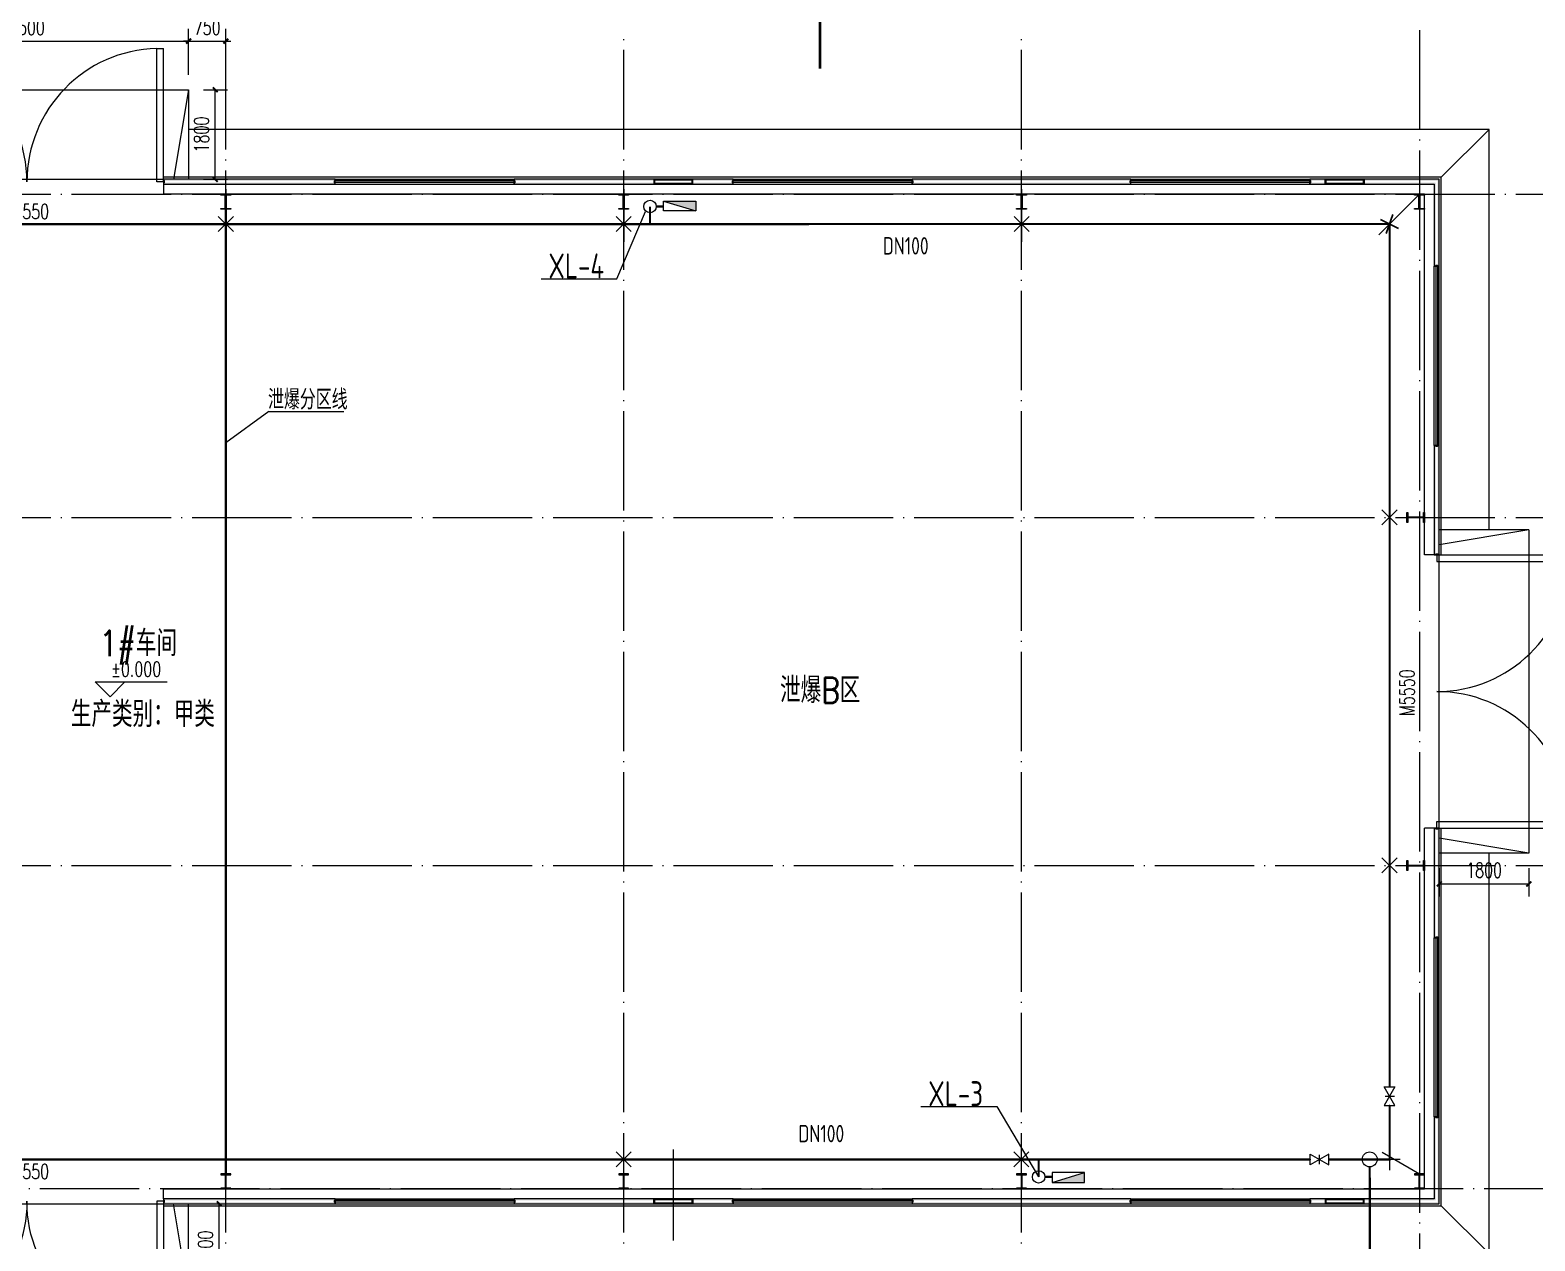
# Model space of a CAD drawing. Extents: x 4579863 to 4663963, y -547270 to -273670.
# Drawn here: x 4618488 to 4648746, y -396051 to -371704 of the extents above; entities that cross this region are included whole.
import ezdxf

# ---------------------------------------------------------------- set-up
doc = ezdxf.new("R2010")
doc.units = 0
doc.header["$LTSCALE"] = 1000
doc.header["$MEASUREMENT"] = 0
doc.linetypes.add('DASH', pattern=[0.35, 0.25, -0.1])
doc.linetypes.add('DOTE', pattern=[2.42, 2, -0.2, 0.02, -0.2])
doc.layers.get('0').update_dxf_attribs({"linetype": 'CONTINUOUS'})
doc.layers.get('Defpoints').update_dxf_attribs({"linetype": 'CONTINUOUS'})
doc.layers.add('_0', color=7, linetype='CONTINUOUS', lineweight=25)
for name, color, linetype in [('DIM_ELEV', 3, 'CONTINUOUS'), ('DIM_SYMB', 3, 'CONTINUOUS'), ('DOTE', 252, 'CONTINUOUS'), ('EQUIP_消火栓', 7, 'CONTINUOUS'), ('PIPE-消防', 1, 'CONTINUOUS'), ('Prof', 2, 'CONTINUOUS'), ('PUB_DIM', 3, 'CONTINUOUS'), ('PUB_STRM', 4, 'CONTINUOUS'), ('PUB_TEXT', 7, 'CONTINUOUS'), ('PUB_WALL', 9, 'CONTINUOUS'), ('STAIR', 5, 'CONTINUOUS'), ('VALVE_消防', 7, 'CONTINUOUS'), ('WALL-MOVE', 6, 'CONTINUOUS'), ('WINDOW', 4, 'CONTINUOUS'), ('WINDOW_TEXT', 7, 'CONTINUOUS'), ('外轮廓', 8, 'CONTINUOUS')]:
    doc.layers.add(name, color=color, linetype=linetype)
doc.styles.add('_HZTXT', font='txt.shx', dxfattribs={"width": 0.8, "bigfont": 'HZTXT.shx'})
doc.styles.add('_TCH_DIM', font='SIMPLEX', dxfattribs={"bigfont": 'GBCBIG'})
doc.styles.add('_TCH_DIM_T3', font='SIMPLEX', dxfattribs={"width": 0.705882, "bigfont": 'GBCBIG'})
doc.styles.add('_TCH_WINDOW', font='SIMPLEX', dxfattribs={"height": 3.5, "bigfont": 'GBCBIG'})
doc.styles.add('sceie', font='SCEIE', dxfattribs={"width": 0.75, "bigfont": 'SCEIC'})
doc.styles.add('TG_LINETYPE', font='SIMPLEX', dxfattribs={"width": 0.8, "height": 3, "bigfont": 'HZTXT'})
doc.linetypes.add('TG_X', pattern='A,2,-0.3,["X",TG_LINETYPE,S=0.1,R=0,X=-0.23,Y=-0.15],0', length=2.3)
doc.dimstyles.new('_TCH_ARCH&&100', dxfattribs={"dimtxt": 297.5, "dimasz": 100, "dimexe": 250, "dimexo": 300, "dimgap": 126.25, "dimtad": 1, "dimdec": 0, "dimzin": 0, "dimdsep": 46, "dimtxsty": '_TCH_DIM_T3', "dimblk": 'ARCHTICK', "dimcen": 0.09, "dimclrt": 7, "dimazin": 2, "dimtfac": 1, "dimtdec": 0, "dimtix": 1, "dimtmove": 2, "dimatfit": 3, "dimfxl": 0, "dimtolj": 1, "dimtzin": 0, "dimarcsym": 0})

# ---------------------------------------------------------------- blocks, each defined once
blk = doc.blocks.new('_ArchTick')
at = {"color": 0, "linetype": 'ByBlock', "const_width": 0.4}
blk.add_lwpolyline([(-0.5, -0.5), (0.5, 0.5)], dxfattribs=at)
blk = doc.blocks.new('*D25')
at = {"layer": 'Defpoints', "color": 0}
for p in [(4646824, -388254), (4648624, -388254), (4648624, -388873)]:
    blk.add_point(p, dxfattribs=at)
at = {"layer": 'PUB_DIM', "color": 0, "lineweight": -2}
for p, q in [((4646824, -388554), (4646824, -389123)), ((4648624, -388554), (4648624, -389123)), ((4646824, -388873), (4648624, -388873))]:
    blk.add_line(p, q, dxfattribs=at)
at = {"layer": 'PUB_DIM', "color": 0, "lineweight": -2, "xscale": 100, "yscale": 100, "zscale": 100, "rotation": 180}
blk.add_blockref('_ArchTick', (4646824, -388873), dxfattribs=at)
at = {"layer": 'PUB_DIM', "color": 0, "lineweight": -2, "xscale": 100, "yscale": 100, "zscale": 100}
blk.add_blockref('_ArchTick', (4648624, -388873), dxfattribs=at)
at = {"layer": 'PUB_DIM', "color": 7, "insert": (4647724, -388598), "char_height": 297.5, "attachment_point": 5, "style": '_TCH_DIM_T3'}
blk.add_mtext('\\A1;1800', dxfattribs=at)
blk = doc.blocks.new('*D28')
at = {"layer": 'Defpoints', "color": 0}
for p in [(4621674, -395304), (4622291, -395304), (4621674, -397104)]:
    blk.add_point(p, dxfattribs=at)
at = {"layer": 'PUB_DIM', "color": 0, "lineweight": -2}
for p, q in [((4621974, -395304), (4622541, -395304)), ((4622291, -397104), (4622291, -395304)), ((4621974, -397104), (4622541, -397104))]:
    blk.add_line(p, q, dxfattribs=at)
at = {"layer": 'PUB_DIM', "color": 0, "lineweight": -2, "xscale": 100, "yscale": 100, "zscale": 100}
for p, rotation in [((4622291, -395304), 90), ((4622291, -397104), 270)]:
    blk.add_blockref('_ArchTick', p, dxfattribs=dict(at, rotation=rotation))
at = {"layer": 'PUB_DIM', "color": 7, "insert": (4622016, -396204), "char_height": 297.5, "attachment_point": 5, "rotation": 90, "style": '_TCH_DIM_T3'}
blk.add_mtext('\\A1;1800', dxfattribs=at)
blk = doc.blocks.new('*D30')
at = {"layer": 'Defpoints', "color": 0}
for p in [(4621674, -371926), (4615174, -372904), (4621674, -372904)]:
    blk.add_point(p, dxfattribs=at)
at = {"layer": 'PUB_DIM', "color": 0, "lineweight": -2}
for p, q in [((4615174, -372604), (4615174, -371676)), ((4621674, -372604), (4621674, -371676)), ((4615174, -371926), (4621674, -371926))]:
    blk.add_line(p, q, dxfattribs=at)
at = {"layer": 'PUB_DIM', "color": 0, "lineweight": -2, "xscale": 100, "yscale": 100, "zscale": 100, "rotation": 180}
blk.add_blockref('_ArchTick', (4615174, -371926), dxfattribs=at)
at = {"layer": 'PUB_DIM', "color": 0, "lineweight": -2, "xscale": 100, "yscale": 100, "zscale": 100}
blk.add_blockref('_ArchTick', (4621674, -371926), dxfattribs=at)
at = {"layer": 'PUB_DIM', "color": 7, "insert": (4618424, -371651), "char_height": 297.5, "attachment_point": 5, "style": '_TCH_DIM_T3'}
blk.add_mtext('\\A1;6500', dxfattribs=at)
blk = doc.blocks.new('*D31')
at = {"layer": 'Defpoints', "color": 0}
for p in [(4622424, -371926), (4621674, -372904), (4622424, -372904)]:
    blk.add_point(p, dxfattribs=at)
at = {"layer": 'PUB_DIM', "color": 0, "lineweight": -2}
for p, q in [((4621674, -372604), (4621674, -371676)), ((4622424, -372604), (4622424, -371676)), ((4621674, -371926), (4621574, -371926)), ((4621674, -371926), (4622424, -371926)), ((4622424, -371926), (4622524, -371926))]:
    blk.add_line(p, q, dxfattribs=at)
at = {"layer": 'PUB_DIM', "color": 0, "lineweight": -2, "xscale": 100, "yscale": 100, "zscale": 100}
blk.add_blockref('_ArchTick', (4621674, -371926), dxfattribs=at)
at = {"layer": 'PUB_DIM', "color": 0, "lineweight": -2, "xscale": 100, "yscale": 100, "zscale": 100, "rotation": 180}
blk.add_blockref('_ArchTick', (4622424, -371926), dxfattribs=at)
at = {"layer": 'PUB_DIM', "color": 7, "insert": (4622049, -371651), "char_height": 297.5, "attachment_point": 5, "style": '_TCH_DIM_T3'}
blk.add_mtext('\\A1;750', dxfattribs=at)
blk = doc.blocks.new('*D32')
at = {"layer": 'Defpoints', "color": 0}
for p in [(4621674, -372904), (4622210, -372904), (4621674, -374704)]:
    blk.add_point(p, dxfattribs=at)
at = {"layer": 'PUB_DIM', "color": 0, "lineweight": -2}
for p, q in [((4621974, -372904), (4622460, -372904)), ((4622210, -374704), (4622210, -372904)), ((4621974, -374704), (4622460, -374704))]:
    blk.add_line(p, q, dxfattribs=at)
at = {"layer": 'PUB_DIM', "color": 0, "lineweight": -2, "xscale": 100, "yscale": 100, "zscale": 100}
for p, rotation in [((4622210, -372904), 90), ((4622210, -374704), 270)]:
    blk.add_blockref('_ArchTick', p, dxfattribs=dict(at, rotation=rotation))
at = {"layer": 'PUB_DIM', "color": 7, "insert": (4621935, -373804), "char_height": 297.5, "attachment_point": 5, "rotation": 90, "style": '_TCH_DIM_T3'}
blk.add_mtext('\\A1;1800', dxfattribs=at)
blk = doc.blocks.new('*D94')
at = {"layer": 'Defpoints', "color": 0}
for p in [(4646824, -370004), (4646424, -371704), (4646824, -371704)]:
    blk.add_point(p, dxfattribs=at)
at = {"layer": 'PUB_DIM', "color": 0, "lineweight": -2}
for p, q in [((4646424, -371404), (4646424, -369754)), ((4646824, -371404), (4646824, -369754)), ((4646424, -370004), (4646824, -370004))]:
    blk.add_line(p, q, dxfattribs=at)
at = {"layer": 'PUB_DIM', "color": 0, "lineweight": -2, "xscale": 100, "yscale": 100, "zscale": 100, "rotation": 180}
blk.add_blockref('_ArchTick', (4646424, -370004), dxfattribs=at)
at = {"layer": 'PUB_DIM', "color": 0, "lineweight": -2, "xscale": 100, "yscale": 100, "zscale": 100}
blk.add_blockref('_ArchTick', (4646824, -370004), dxfattribs=at)
at = {"layer": 'PUB_DIM', "color": 7, "insert": (4647194, -369729), "char_height": 297.5, "attachment_point": 5, "style": '_TCH_DIM_T3'}
blk.add_mtext('\\A1;400', dxfattribs=at)
blk = doc.blocks.new('$DorLib2D$00000002')
for p, q in [((-0.5, 0), (-0.5, 0.4875)), ((-0.475, 0.4875), (-0.5, 0.4875)), ((-0.475, 0), (-0.475, 0.4875)), ((0.475, 0), (0.475, 0.4875)), ((0.475, 0.4875), (0.5, 0.4875)), ((0.5, 0), (0.5, 0.4875)), ((-0.5, 0), (-0.475, 0)), ((0.5, 0), (0.475, 0))]:
    blk.add_line(p, q)
at = {"lineweight": 13}
for centre, start, end in [((-0.4875, 0), 0, 88.5307), ((0.4875, 0), 91.4693, 180)]:
    blk.add_arc(centre, 0.4875, start, end, dxfattribs=at)
blk = doc.blocks.new('$TCHSYS$WIN2D')
for p, q in [((-0.5, 0.5), (0.5, 0.5)), ((-0.5, 0.5), (-0.5, -0.5)), ((0.5, 0.5), (0.5, -0.5)), ((0.5, 0.1667), (-0.5, 0.1667)), ((0.5, -0.1667), (-0.5, -0.1667)), ((-0.5, -0.5), (0.5, -0.5))]:
    blk.add_line(p, q)
blk = doc.blocks.new('$TwtSys$00000434')
for p, q in [((-0.5, 0.5), (-0.5, -0.5)), ((-0.5, -0.5), (0.5, 0.5)), ((0.5, 0.5), (-0.5, 0.5)), ((0.5, -0.5), (0.5, 0.5)), ((-0.5, -0.5), (0.5, -0.5))]:
    blk.add_line(p, q)
blk.add_solid([(0.5, -0.5), (0.5, 0.5), (-0.5, -0.5)])
blk = doc.blocks.new('$VALVE$00000296')
for points in [[(-125, 72), (-125, -72), (125, 72), (125, -72), (-125, 72)], [(0, 60), (0, -64)]]:
    blk.add_lwpolyline(points)
for p in [(-125, 0), (125, 0)]:
    blk.add_point(p)

msp = doc.modelspace()

# ---------------------------------------------------------------- hatches: boundary and pattern name
at = {"layer": 'Prof', "linetype": 'ByBlock'}
for points in [[(4622433.7, -375287.8), (4622523.7, -375287.8), (4622523.7, -375303.8), (4622323.7, -375303.8), (4622323.7, -375287.8), (4622413.7, -375287.8), (4622413.7, -375019.8), (4622323.7, -375019.8), (4622323.7, -375003.8), (4622523.7, -375003.8), (4622523.7, -375019.8), (4622433.7, -375019.8)], [(4630433.7, -375287.8), (4630523.7, -375287.8), (4630523.7, -375303.8), (4630323.7, -375303.8), (4630323.7, -375287.8), (4630413.7, -375287.8), (4630413.7, -375019.8), (4630323.7, -375019.8), (4630323.7, -375003.8), (4630523.7, -375003.8), (4630523.7, -375019.8), (4630433.7, -375019.8)], [(4638433.7, -375287.8), (4638523.7, -375287.8), (4638523.7, -375303.8), (4638323.7, -375303.8), (4638323.7, -375287.8), (4638413.7, -375287.8), (4638413.7, -375019.8), (4638323.7, -375019.8), (4638323.7, -375003.8), (4638523.7, -375003.8), (4638523.7, -375019.8), (4638433.7, -375019.8)], [(4646433.7, -375287.8), (4646523.7, -375287.8), (4646523.7, -375303.8), (4646323.7, -375303.8), (4646323.7, -375287.8), (4646413.7, -375287.8), (4646413.7, -375019.8), (4646323.7, -375019.8), (4646323.7, -375003.8), (4646523.7, -375003.8), (4646523.7, -375019.8), (4646433.7, -375019.8)], [(4646507.7, -381493.8), (4646507.7, -381403.8), (4646523.7, -381403.8), (4646523.7, -381603.8), (4646507.7, -381603.8), (4646507.7, -381513.8), (4646189.7, -381513.8), (4646189.7, -381603.8), (4646173.7, -381603.8), (4646173.7, -381403.8), (4646189.7, -381403.8), (4646189.7, -381493.8)], [(4646507.7, -388493.8), (4646507.7, -388403.8), (4646523.7, -388403.8), (4646523.7, -388603.8), (4646507.7, -388603.8), (4646507.7, -388513.8), (4646189.7, -388513.8), (4646189.7, -388603.8), (4646173.7, -388603.8), (4646173.7, -388403.8), (4646189.7, -388403.8), (4646189.7, -388493.8)], [(4622433.7, -394719.8), (4622523.7, -394719.8), (4622523.7, -394703.8), (4622323.7, -394703.8), (4622323.7, -394719.8), (4622413.7, -394719.8), (4622413.7, -394987.8), (4622323.7, -394987.8), (4622323.7, -395003.8), (4622523.7, -395003.8), (4622523.7, -394987.8), (4622433.7, -394987.8)], [(4630433.7, -394719.8), (4630523.7, -394719.8), (4630523.7, -394703.8), (4630323.7, -394703.8), (4630323.7, -394719.8), (4630413.7, -394719.8), (4630413.7, -394987.8), (4630323.7, -394987.8), (4630323.7, -395003.8), (4630523.7, -395003.8), (4630523.7, -394987.8), (4630433.7, -394987.8)], [(4638433.7, -394719.8), (4638523.7, -394719.8), (4638523.7, -394703.8), (4638323.7, -394703.8), (4638323.7, -394719.8), (4638413.7, -394719.8), (4638413.7, -394987.8), (4638323.7, -394987.8), (4638323.7, -395003.8), (4638523.7, -395003.8), (4638523.7, -394987.8), (4638433.7, -394987.8)], [(4646433.7, -394719.8), (4646523.7, -394719.8), (4646523.7, -394703.8), (4646323.7, -394703.8), (4646323.7, -394719.8), (4646413.7, -394719.8), (4646413.7, -394987.8), (4646323.7, -394987.8), (4646323.7, -395003.8), (4646523.7, -395003.8), (4646523.7, -394987.8), (4646433.7, -394987.8)]]:
    msp.add_hatch(color=256, dxfattribs=at).paths.add_polyline_path(points)
at = {"layer": 'PUB_WALL'}
for points in [[(4624623.7, -374703.8), (4621173.7, -374703.8), (4621203.7, -374733.8), (4624593.7, -374733.8)], [(4621173.7, -374703.8), (4621173.7, -374803.8), (4621203.7, -374773.8), (4621203.7, -374733.8)], [(4621173.7, -374803.8), (4624623.7, -374803.8), (4624593.7, -374773.8), (4621203.7, -374773.8)], [(4624623.7, -374803.8), (4624623.7, -374703.8), (4624593.7, -374733.8), (4624593.7, -374773.8)], [(4632623.7, -374703.8), (4628223.7, -374703.8), (4628253.7, -374733.8), (4632593.7, -374733.8)], [(4628223.7, -374703.8), (4628223.7, -374803.8), (4628253.7, -374773.8), (4628253.7, -374733.8)], [(4628223.7, -374803.8), (4632623.7, -374803.8), (4632593.7, -374773.8), (4628253.7, -374773.8)], [(4632623.7, -374803.8), (4632623.7, -374703.8), (4632593.7, -374733.8), (4632593.7, -374773.8)], [(4640623.7, -374703.8), (4636223.7, -374703.8), (4636253.7, -374733.8), (4640593.7, -374733.8)], [(4636223.7, -374703.8), (4636223.7, -374803.8), (4636253.7, -374773.8), (4636253.7, -374733.8)], [(4636223.7, -374803.8), (4640623.7, -374803.8), (4640593.7, -374773.8), (4636253.7, -374773.8)], [(4640623.7, -374803.8), (4640623.7, -374703.8), (4640593.7, -374733.8), (4640593.7, -374773.8)], [(4646823.7, -374703.8), (4644223.7, -374703.8), (4644253.7, -374733.8), (4646793.7, -374733.8)], [(4644223.7, -374703.8), (4644223.7, -374803.8), (4644253.7, -374773.8), (4644253.7, -374733.8)], [(4644223.7, -374803.8), (4646723.7, -374803.8), (4646753.7, -374773.8), (4644253.7, -374773.8)], [(4646723.7, -374803.8), (4646723.7, -376453.8), (4646753.7, -376423.8), (4646753.7, -374773.8)], [(4646823.7, -376453.8), (4646823.7, -374703.8), (4646793.7, -374733.8), (4646793.7, -376423.8)], [(4646723.7, -376453.8), (4646823.7, -376453.8), (4646793.7, -376423.8), (4646753.7, -376423.8)], [(4646823.7, -380053.8), (4646723.7, -380053.8), (4646753.7, -380083.8), (4646793.7, -380083.8)], [(4646723.7, -380053.8), (4646723.7, -382253.8), (4646753.7, -382223.8), (4646753.7, -380083.8)], [(4646823.7, -382253.8), (4646823.7, -380053.8), (4646793.7, -380083.8), (4646793.7, -382223.8)], [(4646723.7, -382253.8), (4646823.7, -382253.8), (4646793.7, -382223.8), (4646753.7, -382223.8)], [(4646823.7, -387753.8), (4646723.7, -387753.8), (4646753.7, -387783.8), (4646793.7, -387783.8)], [(4646723.7, -387753.8), (4646723.7, -389953.8), (4646753.7, -389923.8), (4646753.7, -387783.8)], [(4646823.7, -389953.8), (4646823.7, -387753.8), (4646793.7, -387783.8), (4646793.7, -389923.8)], [(4646723.7, -389953.8), (4646823.7, -389953.8), (4646793.7, -389923.8), (4646753.7, -389923.8)], [(4646823.7, -393553.8), (4646723.7, -393553.8), (4646753.7, -393583.8), (4646793.7, -393583.8)], [(4646723.7, -393553.8), (4646723.7, -395203.8), (4646753.7, -395233.8), (4646753.7, -393583.8)], [(4646823.7, -395303.8), (4646823.7, -393553.8), (4646793.7, -393583.8), (4646793.7, -395273.8)], [(4624623.7, -395203.8), (4621173.7, -395203.8), (4621203.7, -395233.8), (4624593.7, -395233.8)], [(4621173.7, -395203.8), (4621173.7, -395303.8), (4621203.7, -395273.8), (4621203.7, -395233.8)], [(4621173.7, -395303.8), (4624623.7, -395303.8), (4624593.7, -395273.8), (4621203.7, -395273.8)], [(4624623.7, -395303.8), (4624623.7, -395203.8), (4624593.7, -395233.8), (4624593.7, -395273.8)], [(4632623.7, -395203.8), (4628223.7, -395203.8), (4628253.7, -395233.8), (4632593.7, -395233.8)], [(4628223.7, -395203.8), (4628223.7, -395303.8), (4628253.7, -395273.8), (4628253.7, -395233.8)], [(4628223.7, -395303.8), (4632623.7, -395303.8), (4632593.7, -395273.8), (4628253.7, -395273.8)], [(4632623.7, -395303.8), (4632623.7, -395203.8), (4632593.7, -395233.8), (4632593.7, -395273.8)], [(4640623.7, -395203.8), (4636223.7, -395203.8), (4636253.7, -395233.8), (4640593.7, -395233.8)], [(4636223.7, -395203.8), (4636223.7, -395303.8), (4636253.7, -395273.8), (4636253.7, -395233.8)], [(4636223.7, -395303.8), (4640623.7, -395303.8), (4640593.7, -395273.8), (4636253.7, -395273.8)], [(4640623.7, -395303.8), (4640623.7, -395203.8), (4640593.7, -395233.8), (4640593.7, -395273.8)], [(4646723.7, -395203.8), (4644223.7, -395203.8), (4644253.7, -395233.8), (4646753.7, -395233.8)], [(4644223.7, -395203.8), (4644223.7, -395303.8), (4644253.7, -395273.8), (4644253.7, -395233.8)], [(4644223.7, -395303.8), (4646823.7, -395303.8), (4646793.7, -395273.8), (4644253.7, -395273.8)]]:
    msp.add_hatch(color=256, dxfattribs=at).paths.add_polyline_path(points)

# ---------------------------------------------------------------- linework, layer by layer
for p, q in [((4622423.7, -374905.1), (4622423.7, -375961.5)), ((4630423.7, -374904.2), (4630423.7, -375960.6)), ((4638423.7, -374903.3), (4638423.7, -375959.7)), ((4622574.9, -375453.8), (4622272.4, -375756.4)), ((4622574.9, -375756.4), (4622272.4, -375453.8)), ((4630574.9, -375452.9), (4630272.4, -375755.5)), ((4630574.9, -375755.5), (4630272.4, -375452.9)), ((4638574.9, -375452), (4638272.4, -375754.5)), ((4638574.9, -375754.5), (4638272.4, -375452)), ((4645973.5, -381349.7), (4645670.9, -381652.2)), ((4645973.5, -381652.2), (4645670.9, -381349.7)), ((4645973.5, -388349.7), (4645670.9, -388652.2)), ((4645973.5, -388652.2), (4645670.9, -388349.7)), ((4630572.1, -394257.7), (4630269.6, -394560.2)), ((4630572.1, -394560.2), (4630269.6, -394257.7)), ((4638572.1, -394257.7), (4638269.6, -394560.2)), ((4638572.1, -394560.2), (4638269.6, -394257.7)), ((4645825, -394197.8), (4645825, -394625.7)), ((4646038.9, -394411.8), (4645611.1, -394411.8)), ((4645677.4, -394264.2), (4646423.7, -394703.8))]:
    msp.add_line(p, q)
at = {"lineweight": 30}
for p, q in [((4646423.7, -375003.8), (4645608.2, -375819.2)), ((4645758, -375796), (4645890.1, -375409.6)), ((4646005.3, -375690.4), (4645642.8, -375515.2))]:
    msp.add_line(p, q, dxfattribs=at)
at = {"color": 0}
for points in [[(4631031.2, -374803.8), (4631816.2, -374803.8), (4631816.2, -374703.8), (4631031.2, -374703.8), (4631031.2, -374803.8)], [(4645316.2, -374803.8), (4644531.2, -374803.8), (4644531.2, -374703.8), (4645316.2, -374703.8), (4645316.2, -374803.8)], [(4631031.2, -395203.8), (4631816.2, -395203.8), (4631816.2, -395303.8), (4631031.2, -395303.8), (4631031.2, -395203.8)], [(4645316.2, -395203.8), (4644531.2, -395203.8), (4644531.2, -395303.8), (4645316.2, -395303.8), (4645316.2, -395203.8)]]:
    msp.add_lwpolyline(points, dxfattribs=at)
at = {"color": 0, "const_width": 30}
for points in [[(4631046.2, -374788.8), (4631801.2, -374788.8), (4631801.2, -374718.8), (4631046.2, -374718.8)], [(4645301.2, -374788.8), (4644546.2, -374788.8), (4644546.2, -374718.8), (4645301.2, -374718.8)], [(4631046.2, -395218.8), (4631801.2, -395218.8), (4631801.2, -395288.8), (4631046.2, -395288.8)], [(4645301.2, -395218.8), (4644546.2, -395218.8), (4644546.2, -395288.8), (4645301.2, -395288.8)]]:
    msp.add_lwpolyline(points, close=True, dxfattribs=at)
at = {"layer": '_0', "color": 0}
for p, q in [((4621173.7, -374703.8), (4621173.7, -374663.8)), ((4621173.7, -374803.8), (4621173.7, -375003.8)), ((4646723.7, -382253.8), (4646523.7, -382253.8)), ((4646823.7, -382253.8), (4646863.7, -382253.8)), ((4646723.7, -387753.8), (4646523.7, -387753.8)), ((4646823.7, -387753.8), (4646863.7, -387753.8)), ((4621173.7, -395203.8), (4621173.7, -395003.8)), ((4621173.7, -395303.8), (4621173.7, -395343.8))]:
    msp.add_line(p, q, dxfattribs=at)
for points in [[(4646863.7, -382253.8), (4646863.7, -374663.8), (4621173.7, -374663.8)], [(4646523.7, -382253.8), (4646523.7, -375003.8), (4621173.7, -375003.8)], [(4621173.7, -395003.8), (4646523.7, -395003.8), (4646523.7, -387753.8)], [(4621173.7, -395343.8), (4646863.7, -395343.8), (4646863.7, -387753.8)]]:
    msp.add_lwpolyline(points, dxfattribs=at)
at = {"layer": '_0', "color": 0, "linetype": 'DASH', "const_width": 50}
msp.add_lwpolyline([(4622423.7, -375303.8), (4622423.7, -394703.8)], dxfattribs=at)
at = {"layer": 'DIM_ELEV'}
for p, q in [((4620096.1, -385108.6), (4619796.1, -384808.6)), ((4619796.1, -384808.6), (4621246.1, -384808.6)), ((4620096.1, -385108.6), (4620396.1, -384808.6))]:
    msp.add_line(p, q, dxfattribs=at)
at = {"layer": 'DIM_SYMB', "color": 0, "const_width": 50}
msp.add_lwpolyline([(4634970, -371479.4), (4634370, -371479.4), (4634370, -372479.4)], dxfattribs=at)
at = {"layer": 'DOTE', "linetype": 'DOTE'}
for p, q in [((4622423.7, -398303.8), (4622423.7, -371703.8)), ((4630423.7, -398303.8), (4630423.7, -371703.8)), ((4638423.7, -398303.8), (4638423.7, -371703.8)), ((4646423.7, -371703.8), (4646423.7, -398303.8)), ((4595123.7, -375003.8), (4649723.7, -375003.8)), ((4595123.7, -381503.8), (4649723.7, -381503.8)), ((4595123.7, -388503.8), (4649723.7, -388503.8)), ((4631423.7, -396041.5), (4631423.7, -394213.2)), ((4649723.7, -395003.8), (4595123.7, -395003.8))]:
    msp.add_line(p, q, dxfattribs=at)
at = {"layer": 'PIPE-消防', "linetype": 'TG_X', "const_width": 45}
for points in [[(4630953.6, -375604.1), (4630953.6, -375251.6)], [(4645825, -375602.4), (4598923.7, -375607.8), (4598923.7, -392952.5)], [(4645825, -392952.5), (4645825, -375602.4)], [(4644599.4, -394411.8), (4645825, -394411.8), (4645825, -393327.5)], [(4645826.4, -393487.5), (4645826.4, -393327.5)], [(4600622.9, -394411.8), (4644224.4, -394411.8)], [(4638768, -394411.8), (4638768, -394764.3)], [(4644407.6, -394411.8), (4644416.3, -394411.8)], [(4645424.5, -394561.8), (4645426.2, -398242.9)]]:
    msp.add_lwpolyline(points, dxfattribs=at)
at = {"layer": 'PIPE-消防', "linetype": 'Continuous', "const_width": 45}
for points in [[(4631078.6, -375252.3), (4631224.5, -375252.3)], [(4638893, -394763.6), (4639038.9, -394763.6)]]:
    msp.add_lwpolyline(points, dxfattribs=at)
at = {"layer": 'PIPE-消防'}
msp.add_circle((4645424.5, -394411.8), 150, dxfattribs=at)
at = {"layer": 'Prof', "linetype": 'ByBlock'}
for points in [[(4622323.7, -375003.8), (4622523.7, -375003.8), (4622523.7, -375019.8), (4622433.7, -375019.8), (4622433.7, -375287.8), (4622523.7, -375287.8), (4622523.7, -375303.8), (4622323.7, -375303.8), (4622323.7, -375287.8), (4622413.7, -375287.8), (4622413.7, -375019.8), (4622323.7, -375019.8)], [(4630323.7, -375003.8), (4630523.7, -375003.8), (4630523.7, -375019.8), (4630433.7, -375019.8), (4630433.7, -375287.8), (4630523.7, -375287.8), (4630523.7, -375303.8), (4630323.7, -375303.8), (4630323.7, -375287.8), (4630413.7, -375287.8), (4630413.7, -375019.8), (4630323.7, -375019.8)], [(4638323.7, -375003.8), (4638523.7, -375003.8), (4638523.7, -375019.8), (4638433.7, -375019.8), (4638433.7, -375287.8), (4638523.7, -375287.8), (4638523.7, -375303.8), (4638323.7, -375303.8), (4638323.7, -375287.8), (4638413.7, -375287.8), (4638413.7, -375019.8), (4638323.7, -375019.8)], [(4646323.7, -375003.8), (4646523.7, -375003.8), (4646523.7, -375019.8), (4646433.7, -375019.8), (4646433.7, -375287.8), (4646523.7, -375287.8), (4646523.7, -375303.8), (4646323.7, -375303.8), (4646323.7, -375287.8), (4646413.7, -375287.8), (4646413.7, -375019.8), (4646323.7, -375019.8)], [(4646173.7, -381603.8), (4646173.7, -381403.8), (4646189.7, -381403.8), (4646189.7, -381493.8), (4646507.7, -381493.8), (4646507.7, -381403.8), (4646523.7, -381403.8), (4646523.7, -381603.8), (4646507.7, -381603.8), (4646507.7, -381513.8), (4646189.7, -381513.8), (4646189.7, -381603.8)], [(4646173.7, -388603.8), (4646173.7, -388403.8), (4646189.7, -388403.8), (4646189.7, -388493.8), (4646507.7, -388493.8), (4646507.7, -388403.8), (4646523.7, -388403.8), (4646523.7, -388603.8), (4646507.7, -388603.8), (4646507.7, -388513.8), (4646189.7, -388513.8), (4646189.7, -388603.8)], [(4622323.7, -395003.8), (4622523.7, -395003.8), (4622523.7, -394987.8), (4622433.7, -394987.8), (4622433.7, -394719.8), (4622523.7, -394719.8), (4622523.7, -394703.8), (4622323.7, -394703.8), (4622323.7, -394719.8), (4622413.7, -394719.8), (4622413.7, -394987.8), (4622323.7, -394987.8)], [(4630323.7, -395003.8), (4630523.7, -395003.8), (4630523.7, -394987.8), (4630433.7, -394987.8), (4630433.7, -394719.8), (4630523.7, -394719.8), (4630523.7, -394703.8), (4630323.7, -394703.8), (4630323.7, -394719.8), (4630413.7, -394719.8), (4630413.7, -394987.8), (4630323.7, -394987.8)], [(4638323.7, -395003.8), (4638523.7, -395003.8), (4638523.7, -394987.8), (4638433.7, -394987.8), (4638433.7, -394719.8), (4638523.7, -394719.8), (4638523.7, -394703.8), (4638323.7, -394703.8), (4638323.7, -394719.8), (4638413.7, -394719.8), (4638413.7, -394987.8), (4638323.7, -394987.8)], [(4646323.7, -395003.8), (4646523.7, -395003.8), (4646523.7, -394987.8), (4646433.7, -394987.8), (4646433.7, -394719.8), (4646523.7, -394719.8), (4646523.7, -394703.8), (4646323.7, -394703.8), (4646323.7, -394719.8), (4646413.7, -394719.8), (4646413.7, -394987.8), (4646323.7, -394987.8)]]:
    msp.add_lwpolyline(points, close=True, dxfattribs=at)
at = {"layer": 'PUB_DIM'}
for q in [(4622423.7, -380000.8), (4624793.3, -379370.9)]:
    msp.add_line((4623289.6, -379370.9), q, dxfattribs=at)
at = {"layer": 'PUB_STRM'}
for centre in [(4630953.6, -375251.6), (4638768, -394764.3)]:
    msp.add_circle(centre, 125, dxfattribs=at)
at = {"layer": 'STAIR'}
for p, q in [((4615173.7, -372903.8), (4621673.7, -372903.8)), ((4621673.7, -372903.8), (4621373.7, -374703.8)), ((4621673.7, -372903.8), (4621673.7, -374703.8)), ((4646863.7, -374663.8), (4647823.7, -373703.8)), ((4648623.7, -381753.8), (4646823.7, -382053.8)), ((4648623.7, -381753.8), (4646823.7, -381753.8)), ((4648623.7, -381753.8), (4648623.7, -388253.8)), ((4648623.7, -388253.8), (4646823.7, -387953.8)), ((4648623.7, -388253.8), (4646823.7, -388253.8)), ((4621673.7, -397103.8), (4621373.7, -395303.8)), ((4621673.7, -397103.8), (4621673.7, -395303.8)), ((4646863.7, -395343.8), (4647823.7, -396303.8))]:
    msp.add_line(p, q, dxfattribs=at)
for points in [[(4647823.7, -381753.8), (4647823.7, -373703.8), (4621673.7, -373703.8)], [(4621673.7, -396303.8), (4647823.7, -396303.8), (4647823.7, -388253.8)]]:
    msp.add_lwpolyline(points, dxfattribs=at)
at = {"layer": 'WALL-MOVE'}
for p, q in [((4624623.7, -374703.8), (4621173.7, -374703.8)), ((4621173.7, -374703.8), (4621173.7, -374803.8)), ((4621173.7, -374803.8), (4624623.7, -374803.8)), ((4624623.7, -374803.8), (4624623.7, -374703.8)), ((4632623.7, -374703.8), (4628223.7, -374703.8)), ((4628223.7, -374703.8), (4628223.7, -374803.8)), ((4628223.7, -374803.8), (4632623.7, -374803.8)), ((4632623.7, -374803.8), (4632623.7, -374703.8)), ((4640623.7, -374703.8), (4636223.7, -374703.8)), ((4636223.7, -374703.8), (4636223.7, -374803.8)), ((4636223.7, -374803.8), (4640623.7, -374803.8)), ((4640623.7, -374803.8), (4640623.7, -374703.8)), ((4646823.7, -374703.8), (4644223.7, -374703.8)), ((4644223.7, -374703.8), (4644223.7, -374803.8)), ((4644223.7, -374803.8), (4646723.7, -374803.8)), ((4646723.7, -374803.8), (4646723.7, -376453.8)), ((4646823.7, -376453.8), (4646823.7, -374703.8)), ((4646723.7, -376453.8), (4646823.7, -376453.8)), ((4646823.7, -380053.8), (4646723.7, -380053.8)), ((4646723.7, -380053.8), (4646723.7, -382253.8)), ((4646823.7, -382253.8), (4646823.7, -380053.8)), ((4646723.7, -382253.8), (4646823.7, -382253.8)), ((4646823.7, -387753.8), (4646723.7, -387753.8)), ((4646723.7, -387753.8), (4646723.7, -389953.8)), ((4646823.7, -389953.8), (4646823.7, -387753.8)), ((4646723.7, -389953.8), (4646823.7, -389953.8)), ((4646823.7, -393553.8), (4646723.7, -393553.8)), ((4646723.7, -393553.8), (4646723.7, -395203.8)), ((4646823.7, -395303.8), (4646823.7, -393553.8)), ((4624623.7, -395203.8), (4621173.7, -395203.8)), ((4621173.7, -395203.8), (4621173.7, -395303.8)), ((4621173.7, -395303.8), (4624623.7, -395303.8)), ((4624623.7, -395303.8), (4624623.7, -395203.8)), ((4632623.7, -395203.8), (4628223.7, -395203.8)), ((4628223.7, -395203.8), (4628223.7, -395303.8)), ((4628223.7, -395303.8), (4632623.7, -395303.8)), ((4632623.7, -395303.8), (4632623.7, -395203.8)), ((4640623.7, -395203.8), (4636223.7, -395203.8)), ((4636223.7, -395203.8), (4636223.7, -395303.8)), ((4636223.7, -395303.8), (4640623.7, -395303.8)), ((4640623.7, -395303.8), (4640623.7, -395203.8)), ((4646723.7, -395203.8), (4644223.7, -395203.8)), ((4644223.7, -395203.8), (4644223.7, -395303.8)), ((4644223.7, -395303.8), (4646823.7, -395303.8))]:
    msp.add_line(p, q, dxfattribs=at)
at = {"layer": 'WINDOW'}
for p, q in [((4615673.7, -374703.8), (4621173.7, -374703.8)), ((4646823.7, -387753.8), (4646823.7, -382253.8)), ((4615673.7, -395303.8), (4621173.7, -395303.8))]:
    msp.add_line(p, q, dxfattribs=at)
at = {"layer": '外轮廓'}
for points in [[(4628762.3, -376705.2), (4630289, -376705.2), (4630865.2, -375352.5)], [(4636399.6, -393349.9), (4637926.4, -393349.9), (4638768, -394764.3)]]:
    msp.add_lwpolyline(points, dxfattribs=at)

# ---------------------------------------------------------------- block references
at = {"layer": 'EQUIP_消火栓', "xscale": -650, "yscale": 200, "zscale": 650, "rotation": 180}
msp.add_blockref('$TwtSys$00000434', (4631549.5, -375241.3), dxfattribs=at)
msp.add_blockref('$TwtSys$00000434', (4631549.5, -375241.3), dxfattribs=at)
msp.add_blockref('$TwtSys$00000434', (4631549.5, -375241.3), dxfattribs=at)
msp.add_blockref('$TwtSys$00000434', (4631549.5, -375241.3), dxfattribs=at)
at = {"layer": 'EQUIP_消火栓', "xscale": 650, "yscale": 200, "zscale": 650}
msp.add_blockref('$TwtSys$00000434', (4639363.9, -394774.6), dxfattribs=at)
msp.add_blockref('$TwtSys$00000434', (4639363.9, -394774.6), dxfattribs=at)
msp.add_blockref('$TwtSys$00000434', (4639363.9, -394774.6), dxfattribs=at)
msp.add_blockref('$TwtSys$00000434', (4639363.9, -394774.6), dxfattribs=at)
at = {"layer": 'VALVE_消防', "xscale": 1.5, "yscale": 1.5, "zscale": 1.5}
for p, rotation in [((4645825, -393140), 90), ((4644411.9, -394414.3), 180)]:
    msp.add_blockref('$VALVE$00000296', p, dxfattribs=dict(at, rotation=rotation))
at = {"layer": 'WINDOW'}
ref = msp.add_blockref('$DorLib2D$00000002', (4618423.7, -374753.8), dxfattribs=dict(at, xscale=5500, yscale=5500, zscale=5500))
ref.add_attrib('A', 'M5550', (4617933.7, -375501.4), dxfattribs={"layer": 'WINDOW_TEXT', "height": 297.5, "style": '_TCH_WINDOW', "width": 0.705882})
at = {"layer": 'WINDOW', "xscale": 3600, "zscale": 3600}
for p, yscale in [((4626423.7, -374753.8), -100), ((4634423.7, -374753.8), -100), ((4642423.7, -374753.8), -100), ((4626423.7, -395253.8), 100), ((4634423.7, -395253.8), 100), ((4642423.7, -395253.8), 100)]:
    msp.add_blockref('$TCHSYS$WIN2D', p, dxfattribs=dict(at, yscale=yscale))
at = {"layer": 'WINDOW', "xscale": 3600, "yscale": 100, "zscale": 3600, "rotation": 90}
for p in [(4646773.7, -378253.8), (4646773.7, -391753.8)]:
    msp.add_blockref('$TCHSYS$WIN2D', p, dxfattribs=at)
at = {"layer": 'WINDOW'}
ref = msp.add_blockref('$DorLib2D$00000002', (4646773.7, -385003.8), dxfattribs=dict(at, xscale=-5500, yscale=-5500, zscale=-5500, rotation=90))
ref.add_attrib('A', 'M5550', (4646323.5, -385493.8), dxfattribs={"layer": 'WINDOW_TEXT', "height": 297.5, "rotation": 90, "style": '_TCH_WINDOW', "width": 0.705882})
ref = msp.add_blockref('$DorLib2D$00000002', (4618423.7, -395253.8), dxfattribs=dict(at, xscale=5500, yscale=-5500, zscale=5500))
ref.add_attrib('A', 'M5550', (4617933.7, -394803.6), dxfattribs={"layer": 'WINDOW_TEXT', "height": 297.5, "style": '_TCH_WINDOW', "width": 0.705882})

# ---------------------------------------------------------------- texts
at = {"layer": 'PIPE-消防', "style": 'sceie', "width": 0.86}
for s, height, p in [('DN100', 350, (4635634.2, -376216.5)), ('XL-4', 500, (4628910.7, -376695.2)), ('XL-3', 500, (4636548, -393340)), ('DN100', 350, (4633936.7, -394067.9))]:
    msp.add_text(s, height=height, dxfattribs=at).set_placement(p)
at = {"layer": 'PUB_DIM', "style": '_HZTXT', "width": 0.8}
for s, height, p in [('泄爆分区线', 400, (4623271.9, -379332.5)), ('1#车间', 517.24, (4619886.5, -384291.7)), ('泄爆B区', 517.24, (4633567.2, -385235.7)), ('生产类别：甲类', 517.24, (4619306.7, -385716.7))]:
    msp.add_text(s, height=height, dxfattribs=at).set_placement(p)
at = {"layer": 'PUB_TEXT', "style": '_TCH_DIM', "width": 0.705882}
msp.add_text('%%P0.000', height=297.5, dxfattribs=at).set_placement((4620116.1, -384703.6))

# ---------------------------------------------------------------- dimensions: what is measured, and where the dimension line sits
at = {"layer": 'PUB_DIM', "color": 0}
dim = msp.add_linear_dim(base=(4646823.7, -370003.8), p1=(4646423.7, -371703.8), p2=(4646823.7, -371703.8), angle=360, dimstyle='_TCH_ARCH&&100', dxfattribs=at)
dim.commit()
dim.dimension.update_dxf_attribs({"geometry": '*D94', "text_midpoint": (4647193.7, -369728.8), "dimtype": 161})
for p1, p2, distance, picture, middle in [((4615173.7, -372903.8), (4621673.7, -372903.8), 977.7, '*D30', (4618423.7, -371651)), ((4621673.7, -372903.8), (4622423.7, -372903.8), 977.7, '*D31', (4622048.7, -371651)), ((4621673.7, -374703.8), (4621673.7, -372903.8), -536.3, '*D32', (4621934.9, -373803.8)), ((4646823.7, -388253.8), (4648623.7, -388253.8), -619.1, '*D25', (4647723.7, -388597.8)), ((4621673.7, -397103.8), (4621673.7, -395303.8), -616.9, '*D28', (4622015.6, -396203.8))]:
    dim = msp.add_aligned_dim(p1=p1, p2=p2, distance=distance, dimstyle='_TCH_ARCH&&100', dxfattribs=at)
    dim.commit()
    dim.dimension.update_dxf_attribs({"geometry": picture, "text_midpoint": middle})

doc.saveas('drawing.dxf')
